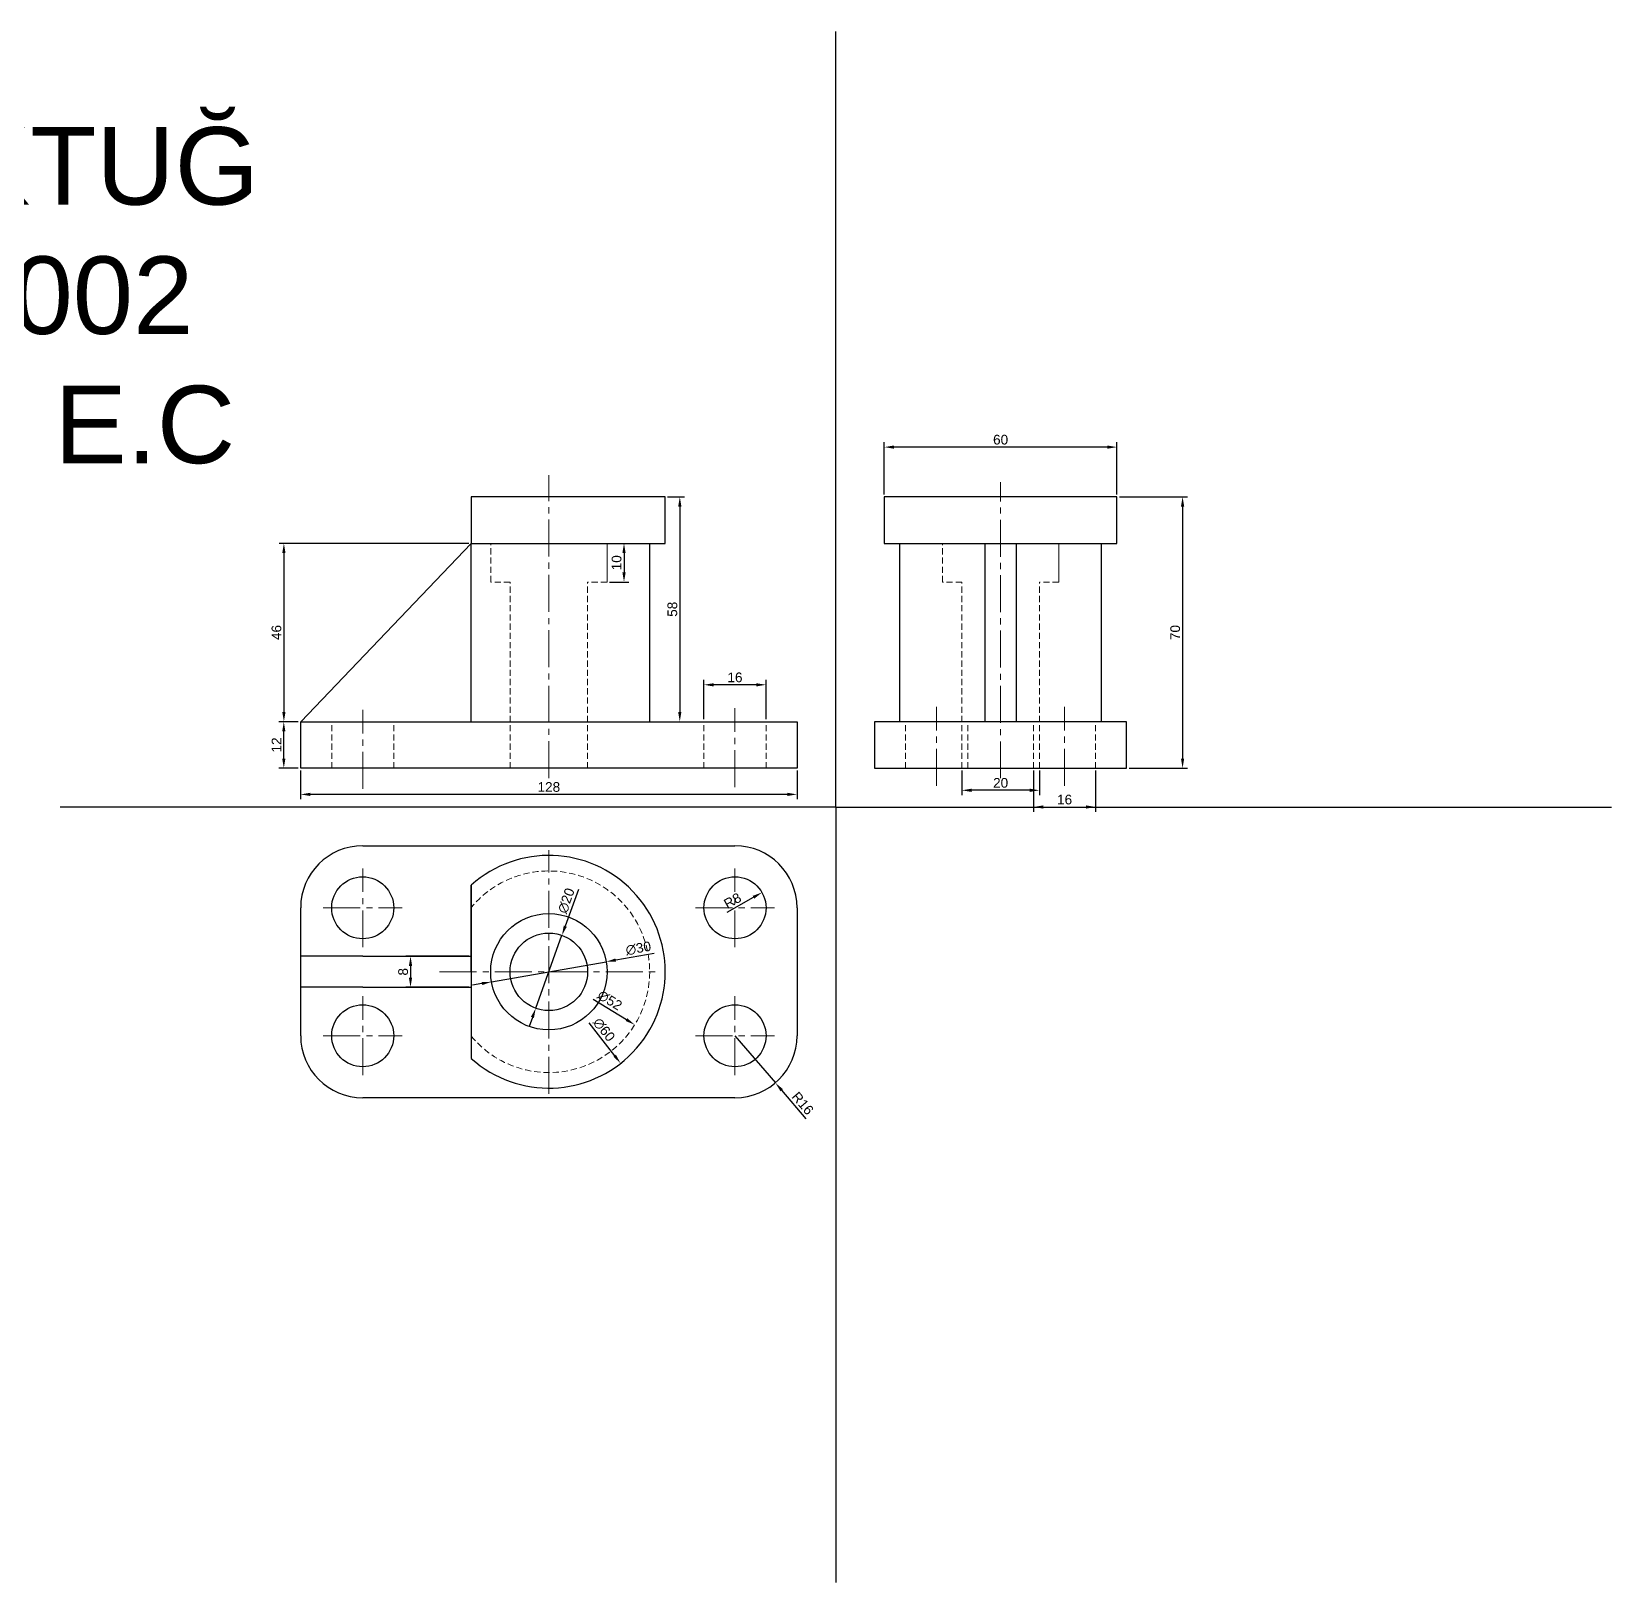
# Model space of a CAD drawing. Header units: millimetres. Extents: x 0 to 815, y 0 to 400.
# Drawn here: x 407.4 to 814.8, y 0 to 400 of the extents above; entities that cross this region are included whole.
import ezdxf

# ---------------------------------------------------------------- set-up
doc = ezdxf.new("R2010")
doc.units = ezdxf.units.MM
doc.header["$LTSCALE"] = 0.5
doc.linetypes.add('CENTER2', pattern=[28.575, 19.05, -3.175, 3.175, -3.175])
doc.linetypes.add('HIDDEN2', pattern=[4.7625, 3.175, -1.5875])
for name, color, linetype, lineweight in [('center', 1, 'CENTER2', 13), ('dimension', 3, 'Continuous', 15), ('hidden', 2, 'HIDDEN2', 18)]:
    doc.layers.add(name, color=color, linetype=linetype, lineweight=lineweight)
doc.styles.get("Standard").update_dxf_attribs({"font": 'arial.ttf'})
doc.dimstyles.new('ISO-25', dxfattribs={"dimtxt": 2.5, "dimasz": 2.5, "dimexe": 1.25, "dimexo": 0.625, "dimtad": 1, "dimtxsty": 'Standard', "dimcen": 2.5, "dimadec": 0, "dimazin": 0, "dimtfac": 1, "dimtmove": 0, "dimatfit": 3, "dimfxl": 1, "dimarcsym": 0})

# ---------------------------------------------------------------- blocks, each defined once
blk = doc.blocks.new('*D19')
at = {"layer": 'Defpoints', "color": 0, "linetype": 'Continuous', "transparency": 16777216}
for p in [(472.42, 222), (476.77, 222), (476.77, 210)]:
    blk.add_point(p, dxfattribs=at)
at = {"layer": 'dimension', "color": 0, "linetype": 'Continuous', "lineweight": -2, "transparency": 16777216}
for p, q in [((476.15, 222), (471.17, 222)), ((472.42, 212.5), (472.42, 219.5)), ((476.15, 210), (471.17, 210))]:
    blk.add_line(p, q, dxfattribs=at)
at = {"layer": 'dimension', "color": 0, "linetype": 'Continuous', "transparency": 16777216}
for points in [[(472.01, 219.5), (472.84, 219.5), (472.42, 222)], [(472.01, 212.5), (472.84, 212.5), (472.42, 210)]]:
    blk.add_solid(points, dxfattribs=at)
at = {"layer": 'dimension', "color": 0, "linetype": 'Continuous', "transparency": 16777216, "insert": (470.54, 216), "char_height": 2.5, "attachment_point": 5, "rotation": 90}
blk.add_mtext('12', dxfattribs=at)
blk = doc.blocks.new('*D20')
at = {"layer": 'Defpoints', "color": 0, "linetype": 'Continuous', "transparency": 16777216}
for p in [(476.77, 210), (604.77, 210), (476.77, 203.25)]:
    blk.add_point(p, dxfattribs=at)
at = {"layer": 'dimension', "color": 0, "linetype": 'Continuous', "lineweight": -2, "transparency": 16777216}
for p, q in [((476.77, 209.38), (476.77, 202)), ((604.77, 209.38), (604.77, 202)), ((602.27, 203.25), (479.27, 203.25))]:
    blk.add_line(p, q, dxfattribs=at)
at = {"layer": 'dimension', "color": 0, "linetype": 'Continuous', "transparency": 16777216}
for points in [[(479.27, 203.67), (479.27, 202.83), (476.77, 203.25)], [(602.27, 203.67), (602.27, 202.83), (604.77, 203.25)]]:
    blk.add_solid(points, dxfattribs=at)
at = {"layer": 'dimension', "color": 0, "linetype": 'Continuous', "transparency": 16777216, "insert": (540.77, 205.15), "char_height": 2.5, "attachment_point": 5}
blk.add_mtext('128', dxfattribs=at)
blk = doc.blocks.new('*D21')
at = {"layer": 'Defpoints', "color": 0, "linetype": 'Continuous', "transparency": 16777216}
for p in [(580.77, 231.52), (580.77, 222), (596.77, 222)]:
    blk.add_point(p, dxfattribs=at)
at = {"layer": 'dimension', "color": 0, "linetype": 'Continuous', "lineweight": -2, "transparency": 16777216}
for p, q in [((580.77, 222.62), (580.77, 232.77)), ((596.77, 222.62), (596.77, 232.77)), ((594.27, 231.52), (583.27, 231.52))]:
    blk.add_line(p, q, dxfattribs=at)
at = {"layer": 'dimension', "color": 0, "linetype": 'Continuous', "transparency": 16777216}
for points in [[(583.27, 231.93), (583.27, 231.1), (580.77, 231.52)], [(594.27, 231.93), (594.27, 231.1), (596.77, 231.52)]]:
    blk.add_solid(points, dxfattribs=at)
at = {"layer": 'dimension', "color": 0, "linetype": 'Continuous', "transparency": 16777216, "insert": (588.77, 233.42), "char_height": 2.5, "attachment_point": 5}
blk.add_mtext('16', dxfattribs=at)
blk = doc.blocks.new('*D22')
at = {"layer": 'Defpoints', "color": 0, "linetype": 'Continuous', "transparency": 16777216}
for p in [(555.77, 268), (555.77, 258), (560.15, 258)]:
    blk.add_point(p, dxfattribs=at)
at = {"layer": 'dimension', "color": 0, "linetype": 'Continuous', "lineweight": -2, "transparency": 16777216}
for p, q in [((556.4, 268), (561.4, 268)), ((560.15, 265.5), (560.15, 260.5)), ((556.4, 258), (561.4, 258))]:
    blk.add_line(p, q, dxfattribs=at)
at = {"layer": 'dimension', "color": 0, "linetype": 'Continuous', "transparency": 16777216}
for points in [[(559.74, 265.5), (560.57, 265.5), (560.15, 268)], [(559.74, 260.5), (560.57, 260.5), (560.15, 258)]]:
    blk.add_solid(points, dxfattribs=at)
at = {"layer": 'dimension', "color": 0, "linetype": 'Continuous', "transparency": 16777216, "insert": (558.25, 263), "char_height": 2.5, "attachment_point": 5, "rotation": 90}
blk.add_mtext('10', dxfattribs=at)
blk = doc.blocks.new('*D23')
at = {"layer": 'Defpoints', "color": 0, "linetype": 'Continuous', "transparency": 16777216}
for p in [(570.77, 280), (566.77, 222), (574.54, 222)]:
    blk.add_point(p, dxfattribs=at)
at = {"layer": 'dimension', "color": 0, "linetype": 'Continuous', "lineweight": -2, "transparency": 16777216}
for p, q in [((571.4, 280), (575.79, 280)), ((574.54, 277.5), (574.54, 224.5)), ((567.4, 222), (575.79, 222))]:
    blk.add_line(p, q, dxfattribs=at)
at = {"layer": 'dimension', "color": 0, "linetype": 'Continuous', "transparency": 16777216}
for points in [[(574.12, 277.5), (574.95, 277.5), (574.54, 280)], [(574.12, 224.5), (574.95, 224.5), (574.54, 222)]]:
    blk.add_solid(points, dxfattribs=at)
at = {"layer": 'dimension', "color": 0, "linetype": 'Continuous', "transparency": 16777216, "insert": (572.63, 251), "char_height": 2.5, "attachment_point": 5, "rotation": 90}
blk.add_mtext('58', dxfattribs=at)
blk = doc.blocks.new('*D24')
at = {"layer": 'Defpoints', "color": 0, "linetype": 'Continuous', "transparency": 16777216}
for p in [(520.77, 268), (472.45, 222), (476.77, 222)]:
    blk.add_point(p, dxfattribs=at)
at = {"layer": 'dimension', "color": 0, "linetype": 'Continuous', "lineweight": -2, "transparency": 16777216}
for p, q in [((520.15, 268), (471.2, 268)), ((472.45, 265.5), (472.45, 224.5)), ((476.15, 222), (471.2, 222))]:
    blk.add_line(p, q, dxfattribs=at)
at = {"layer": 'dimension', "color": 0, "linetype": 'Continuous', "transparency": 16777216}
for points in [[(472.03, 265.5), (472.86, 265.5), (472.45, 268)], [(472.03, 224.5), (472.86, 224.5), (472.45, 222)]]:
    blk.add_solid(points, dxfattribs=at)
at = {"layer": 'dimension', "color": 0, "linetype": 'Continuous', "transparency": 16777216, "insert": (470.54, 245), "char_height": 2.5, "attachment_point": 5, "rotation": 90}
blk.add_mtext('46', dxfattribs=at)
blk = doc.blocks.new('*D25')
at = {"layer": 'Defpoints', "color": 0, "linetype": 'Continuous', "transparency": 16777216}
for p in [(627.27, 292.83), (627.27, 280), (687.27, 280)]:
    blk.add_point(p, dxfattribs=at)
at = {"layer": 'dimension', "color": 0, "linetype": 'Continuous', "lineweight": -2, "transparency": 16777216}
for p, q in [((627.27, 280.62), (627.27, 294.08)), ((687.27, 280.62), (687.27, 294.08)), ((684.77, 292.83), (629.77, 292.83))]:
    blk.add_line(p, q, dxfattribs=at)
at = {"layer": 'dimension', "color": 0, "linetype": 'Continuous', "transparency": 16777216}
for points in [[(629.77, 293.24), (629.77, 292.41), (627.27, 292.83)], [(684.77, 293.24), (684.77, 292.41), (687.27, 292.83)]]:
    blk.add_solid(points, dxfattribs=at)
at = {"layer": 'dimension', "color": 0, "linetype": 'Continuous', "transparency": 16777216, "insert": (657.27, 294.73), "char_height": 2.5, "attachment_point": 5}
blk.add_mtext('60', dxfattribs=at)
blk = doc.blocks.new('*D26')
at = {"layer": 'Defpoints', "color": 0, "linetype": 'Continuous', "transparency": 16777216}
for p in [(687.27, 280), (689.77, 210), (704.19, 210)]:
    blk.add_point(p, dxfattribs=at)
at = {"layer": 'dimension', "color": 0, "linetype": 'Continuous', "lineweight": -2, "transparency": 16777216}
for p, q in [((687.9, 280), (705.44, 280)), ((704.19, 277.5), (704.19, 212.5)), ((690.4, 210), (705.44, 210))]:
    blk.add_line(p, q, dxfattribs=at)
at = {"layer": 'dimension', "color": 0, "linetype": 'Continuous', "transparency": 16777216}
for points in [[(703.78, 277.5), (704.61, 277.5), (704.19, 280)], [(703.78, 212.5), (704.61, 212.5), (704.19, 210)]]:
    blk.add_solid(points, dxfattribs=at)
at = {"layer": 'dimension', "color": 0, "linetype": 'Continuous', "transparency": 16777216, "insert": (702.29, 245), "char_height": 2.5, "attachment_point": 5, "rotation": 90}
blk.add_mtext('70', dxfattribs=at)
blk = doc.blocks.new('*D27')
at = {"layer": 'Defpoints', "color": 0, "linetype": 'Continuous', "transparency": 16777216}
for p in [(665.77, 210), (681.77, 210), (681.77, 200)]:
    blk.add_point(p, dxfattribs=at)
at = {"layer": 'dimension', "color": 0, "linetype": 'Continuous', "lineweight": -2, "transparency": 16777216}
for p, q in [((665.77, 209.38), (665.77, 198.75)), ((681.77, 209.38), (681.77, 198.75)), ((668.27, 200), (679.27, 200))]:
    blk.add_line(p, q, dxfattribs=at)
at = {"layer": 'dimension', "color": 0, "linetype": 'Continuous', "transparency": 16777216}
for points in [[(668.27, 200.42), (668.27, 199.58), (665.77, 200)], [(679.27, 200.42), (679.27, 199.58), (681.77, 200)]]:
    blk.add_solid(points, dxfattribs=at)
at = {"layer": 'dimension', "color": 0, "linetype": 'Continuous', "transparency": 16777216, "insert": (673.77, 201.9), "char_height": 2.5, "attachment_point": 5}
blk.add_mtext('16', dxfattribs=at)
blk = doc.blocks.new('*D28')
at = {"layer": 'Defpoints', "color": 0, "linetype": 'Continuous', "transparency": 16777216}
for p in [(647.27, 210), (667.27, 210), (647.27, 204.31)]:
    blk.add_point(p, dxfattribs=at)
at = {"layer": 'dimension', "color": 0, "linetype": 'Continuous', "lineweight": -2, "transparency": 16777216}
for p, q in [((647.27, 209.38), (647.27, 203.06)), ((667.27, 209.38), (667.27, 203.06)), ((664.77, 204.31), (649.77, 204.31))]:
    blk.add_line(p, q, dxfattribs=at)
at = {"layer": 'dimension', "color": 0, "linetype": 'Continuous', "transparency": 16777216}
for points in [[(649.77, 204.73), (649.77, 203.89), (647.27, 204.31)], [(664.77, 204.73), (664.77, 203.89), (667.27, 204.31)]]:
    blk.add_solid(points, dxfattribs=at)
at = {"layer": 'dimension', "color": 0, "linetype": 'Continuous', "transparency": 16777216, "insert": (657.27, 206.21), "char_height": 2.5, "attachment_point": 5}
blk.add_mtext('20', dxfattribs=at)
blk = doc.blocks.new('*D29')
at = {"layer": 'Defpoints', "color": 0, "linetype": 'Continuous', "transparency": 16777216}
for p in [(520.77, 161.5), (505.1, 153.5), (520.77, 153.5)]:
    blk.add_point(p, dxfattribs=at)
at = {"layer": 'dimension', "color": 0, "linetype": 'Continuous', "lineweight": -2, "transparency": 16777216}
for p, q in [((520.15, 161.5), (503.85, 161.5)), ((505.1, 159), (505.1, 156)), ((520.15, 153.5), (503.85, 153.5))]:
    blk.add_line(p, q, dxfattribs=at)
at = {"layer": 'dimension', "color": 0, "linetype": 'Continuous', "transparency": 16777216}
for points in [[(504.68, 159), (505.52, 159), (505.1, 161.5)], [(504.68, 156), (505.52, 156), (505.1, 153.5)]]:
    blk.add_solid(points, dxfattribs=at)
at = {"layer": 'dimension', "color": 0, "linetype": 'Continuous', "transparency": 16777216, "insert": (503.2, 157.5), "char_height": 2.5, "attachment_point": 5, "rotation": 90}
blk.add_mtext('8', dxfattribs=at)
blk = doc.blocks.new('*D30')
at = {"layer": 'Defpoints', "color": 0, "linetype": 'Continuous', "transparency": 16777216}
for p in [(595.72, 177.96), (588.77, 174)]:
    blk.add_point(p, dxfattribs=at)
at = {"layer": 'dimension', "color": 0, "linetype": 'Continuous', "lineweight": -2, "transparency": 16777216}
blk.add_line((586.79, 172.87), (593.55, 176.72), dxfattribs=at)
at = {"layer": 'dimension', "color": 0, "linetype": 'Continuous', "transparency": 16777216}
blk.add_solid([(593.35, 177.08), (593.76, 176.36), (595.72, 177.96)], dxfattribs=at)
at = {"layer": 'dimension', "color": 0, "linetype": 'Continuous', "transparency": 16777216, "insert": (588.14, 175.83), "char_height": 2.5, "attachment_point": 5, "rotation": 29.6532}
blk.add_mtext('R8', dxfattribs=at)
blk = doc.blocks.new('*D31')
at = {"layer": 'Defpoints', "color": 0, "linetype": 'Continuous', "transparency": 16777216}
for p in [(588.77, 141), (599.19, 128.85)]:
    blk.add_point(p, dxfattribs=at)
at = {"layer": 'dimension', "color": 0, "linetype": 'Continuous', "lineweight": -2, "transparency": 16777216}
for p, q in [((588.77, 141), (599.19, 128.85)), ((607.14, 119.58), (600.82, 126.96))]:
    blk.add_line(p, q, dxfattribs=at)
at = {"layer": 'dimension', "color": 0, "linetype": 'Continuous', "transparency": 16777216}
blk.add_solid([(601.13, 127.23), (600.5, 126.69), (599.19, 128.85)], dxfattribs=at)
at = {"layer": 'dimension', "color": 0, "linetype": 'Continuous', "transparency": 16777216, "insert": (606.24, 123.56), "char_height": 2.5, "attachment_point": 5, "rotation": 310.6141}
blk.add_mtext('R16', dxfattribs=at)
blk = doc.blocks.new('*D34')
at = {"layer": 'Defpoints', "color": 0, "linetype": 'Continuous', "transparency": 16777216}
for p in [(522.27, 181.11), (559.28, 133.89)]:
    blk.add_point(p, dxfattribs=at)
at = {"layer": 'dimension', "color": 0, "linetype": 'Continuous', "lineweight": -2, "transparency": 16777216}
blk.add_line((551.11, 144.3), (557.73, 135.85), dxfattribs=at)
at = {"layer": 'dimension', "color": 0, "linetype": 'Continuous', "transparency": 16777216}
blk.add_solid([(558.06, 136.11), (557.41, 135.6), (559.28, 133.89)], dxfattribs=at)
at = {"layer": 'dimension', "color": 0, "linetype": 'Continuous', "transparency": 16777216, "insert": (554.99, 142.55), "char_height": 2.5, "attachment_point": 5, "rotation": 308.0841}
blk.add_mtext('∅60', dxfattribs=at)
blk = doc.blocks.new('*D35')
at = {"layer": 'Defpoints', "color": 0, "linetype": 'Continuous', "transparency": 16777216}
for p in [(518.64, 171.15), (562.9, 143.85)]:
    blk.add_point(p, dxfattribs=at)
at = {"layer": 'dimension', "color": 0, "linetype": 'Continuous', "lineweight": -2, "transparency": 16777216}
blk.add_line((552.24, 150.43), (560.77, 145.16), dxfattribs=at)
at = {"layer": 'dimension', "color": 0, "linetype": 'Continuous', "transparency": 16777216}
blk.add_solid([(560.99, 145.52), (560.56, 144.81), (562.9, 143.85)], dxfattribs=at)
at = {"layer": 'dimension', "color": 0, "linetype": 'Continuous', "transparency": 16777216, "insert": (556.48, 150.13), "char_height": 2.5, "attachment_point": 5, "rotation": 328.3377}
blk.add_mtext('∅52', dxfattribs=at)
blk = doc.blocks.new('*D36')
at = {"layer": 'Defpoints', "color": 0, "linetype": 'Continuous', "transparency": 16777216}
for p in [(555.55, 160.09), (526, 154.91)]:
    blk.add_point(p, dxfattribs=at)
at = {"layer": 'dimension', "color": 0, "linetype": 'Continuous', "lineweight": -2, "transparency": 16777216}
for p, q in [((526, 154.91), (555.55, 160.09)), ((567.9, 162.25), (558.01, 160.52)), ((523.53, 154.48), (521.07, 154.05))]:
    blk.add_line(p, q, dxfattribs=at)
at = {"layer": 'dimension', "color": 0, "linetype": 'Continuous', "transparency": 16777216}
for points in [[(557.94, 160.93), (558.08, 160.11), (555.55, 160.09)], [(523.46, 154.89), (523.61, 154.07), (526, 154.91)]]:
    blk.add_solid(points, dxfattribs=at)
at = {"layer": 'dimension', "color": 0, "linetype": 'Continuous', "transparency": 16777216, "insert": (563.85, 163.54), "char_height": 2.5, "attachment_point": 5, "rotation": 9.925}
blk.add_mtext('∅30', dxfattribs=at)
blk = doc.blocks.new('*D39')
at = {"layer": 'Defpoints', "color": 0, "linetype": 'Continuous', "transparency": 16777216}
for p in [(544.16, 166.91), (537.39, 148.09)]:
    blk.add_point(p, dxfattribs=at)
at = {"layer": 'dimension', "color": 0, "linetype": 'Continuous', "lineweight": -2, "transparency": 16777216}
for p, q in [((548.41, 178.71), (545.01, 169.26)), ((537.39, 148.09), (544.16, 166.91)), ((536.54, 145.74), (535.69, 143.39))]:
    blk.add_line(p, q, dxfattribs=at)
at = {"layer": 'dimension', "color": 0, "linetype": 'Continuous', "transparency": 16777216}
for points in [[(544.61, 169.4), (545.4, 169.12), (544.16, 166.91)], [(536.15, 145.88), (536.93, 145.6), (537.39, 148.09)]]:
    blk.add_solid(points, dxfattribs=at)
at = {"layer": 'dimension', "color": 0, "linetype": 'Continuous', "transparency": 16777216, "insert": (545.27, 175.83), "char_height": 2.5, "attachment_point": 5, "rotation": 70.2062}
blk.add_mtext('∅20', dxfattribs=at)

msp = doc.modelspace()

# ---------------------------------------------------------------- linework, layer by layer
for p, q in [((614.772, 200), (614.772, 400)), ((570.772, 280), (520.772, 280)), ((520.772, 280), (520.772, 268)), ((570.772, 268), (570.772, 280)), ((687.272, 280), (627.272, 280)), ((627.272, 280), (627.272, 268)), ((687.272, 268), (687.272, 280)), ((520.772, 268), (476.772, 222)), ((520.772, 222), (520.772, 268)), ((520.772, 268), (570.772, 268)), ((566.772, 222), (566.772, 268)), ((627.272, 268), (631.272, 268)), ((631.272, 222), (631.272, 268)), ((631.272, 268), (683.272, 268)), ((653.272, 222), (653.272, 268)), ((653.272, 268), (661.272, 268)), ((657.272, 268), (687.272, 268)), ((661.272, 268), (661.272, 222)), ((683.272, 222), (683.272, 268)), ((476.772, 210), (476.772, 222)), ((476.772, 222), (604.772, 222)), ((604.772, 222), (604.772, 210)), ((689.772, 222), (624.772, 222)), ((624.772, 222), (624.772, 210)), ((689.772, 210), (689.772, 222)), ((604.772, 210), (476.772, 210)), ((624.772, 210), (689.772, 210)), ((614.772, 200), (414.772, 200)), ((614.772, 200), (814.772, 200)), ((614.772, 200), (614.772, 0)), ((492.772, 190), (588.772, 190)), ((520.772, 157.5), (520.772, 179.861)), ((520.772, 179.861), (520.772, 135.139)), ((476.772, 141), (476.772, 174)), ((604.772, 174), (604.772, 141)), ((492.772, 161.5), (476.772, 161.5)), ((492.772, 161.5), (520.772, 161.5)), ((492.772, 153.5), (476.772, 153.5)), ((492.772, 153.5), (520.772, 153.5)), ((588.772, 125), (492.772, 125))]:
    msp.add_line(p, q)
for centre, radius in [((492.772, 174), 8), ((588.772, 174), 8), ((540.772, 157.5), 15), ((540.772, 157.5), 10), ((492.772, 141), 8), ((588.772, 141), 8)]:
    msp.add_circle(centre, radius)
for centre, radius, start, end in [((492.772, 174), 16, 90, 180), ((540.772, 157.5), 30, 228.18969, 131.81031), ((588.772, 174), 16, 0, 90), ((492.772, 141), 16, 180, 270), ((588.772, 141), 16, 270, 0)]:
    msp.add_arc(centre, radius, start, end)
at = {"layer": 'center'}
for p, q in [((540.772, 207.473), (540.772, 285.62)), ((657.272, 207.399), (657.272, 283.776))]:
    msp.add_line(p, q, dxfattribs=at)
at = {"layer": 'center', "linetype": 'CENTER2'}
for p, q in [((492.772, 204.688), (492.772, 225.047)), ((588.772, 205.124), (588.772, 225.483)), ((640.772, 205.464), (640.772, 225.823)), ((673.772, 205.464), (673.772, 225.823)), ((540.772, 125.997), (540.772, 188.904)), ((492.772, 163.82), (492.772, 184.18)), ((588.772, 163.82), (588.772, 184.18)), ((482.593, 174), (502.952, 174)), ((578.593, 174), (598.952, 174)), ((512.592, 157.5), (568.953, 157.5)), ((492.772, 130.82), (492.772, 151.18)), ((588.772, 130.82), (588.772, 151.18)), ((482.593, 141), (502.952, 141)), ((578.593, 141), (598.952, 141))]:
    msp.add_line(p, q, dxfattribs=at)
at = {"layer": 'hidden'}
for p, q in [((525.772, 258), (525.772, 268)), ((555.772, 258), (555.772, 268)), ((555.772, 268), (555.772, 258)), ((642.272, 258), (642.272, 268)), ((672.272, 258), (672.272, 268)), ((672.272, 268), (672.272, 258)), ((530.772, 258), (525.772, 258)), ((530.772, 210), (530.772, 258)), ((550.772, 210), (550.772, 258)), ((555.772, 258), (550.772, 258)), ((647.272, 258), (642.272, 258)), ((647.272, 210), (647.272, 258)), ((667.272, 210), (667.272, 258)), ((672.272, 258), (667.272, 258)), ((484.772, 210), (484.772, 222)), ((500.772, 210), (500.772, 222)), ((580.772, 210), (580.772, 222)), ((596.772, 210), (596.772, 222)), ((632.772, 210), (632.772, 222)), ((648.772, 210), (648.772, 222)), ((665.772, 210), (665.772, 222)), ((681.772, 210), (681.772, 222))]:
    msp.add_line(p, q, dxfattribs=at)
msp.add_arc((540.772, 157.5), 26, 219.71514, 140.28486, dxfattribs=at)

# ---------------------------------------------------------------- texts
at = {"linetype": 'Continuous', "insert": (293.718, 375.355), "char_height": 20, "attachment_point": 1}
msp.add_mtext_dynamic_manual_height_columns('SAMİ AKTUĞ\\P2018514002\\PEEE-114 E.C', width=235.85596, gutter_width=12.5, heights=[0], dxfattribs=at)

# ---------------------------------------------------------------- dimensions: what is measured, and where the dimension line sits
at = {"layer": 'dimension', "linetype": 'Continuous'}
for base, p1, p2, picture, middle in [((627.272, 292.826), (687.272, 280), (627.272, 280), '*D25', (657.272, 294.728)), ((580.772, 231.516), (596.772, 222), (580.772, 222), '*D21', (588.772, 233.417)), ((476.772, 203.249), (604.772, 210), (476.772, 210), '*D20', (540.772, 205.151)), ((647.272, 204.309), (667.272, 210), (647.272, 210), '*D28', (657.272, 206.21)), ((681.772, 200), (665.772, 210), (681.772, 210), '*D27', (673.772, 201.901))]:
    dim = msp.add_linear_dim(base=base, p1=p1, p2=p2, dimstyle='ISO-25', dxfattribs=at)
    dim.commit()
    dim.dimension.update_dxf_attribs({"geometry": picture, "text_midpoint": middle})
for base, p1, p2, picture, middle in [((574.536, 222), (570.772, 280), (566.772, 222), '*D23', (572.634, 251)), ((704.193, 210), (687.272, 280), (689.772, 210), '*D26', (702.291, 245)), ((472.445, 222), (520.772, 268), (476.772, 222), '*D24', (470.544, 245)), ((560.153, 258), (555.772, 268), (555.772, 258), '*D22', (558.252, 263)), ((472.422, 222), (476.772, 210), (476.772, 222), '*D19', (470.542, 216))]:
    dim = msp.add_linear_dim(base=base, p1=p1, p2=p2, angle=90, dimstyle='ISO-25', dxfattribs=at)
    dim.commit()
    dim.dimension.update_dxf_attribs({"geometry": picture, "text_midpoint": middle})
for p1, p2, picture, middle in [((522.268, 181.113), (559.277, 133.887), '*D34', (553.44, 141.336)), ((518.642, 171.148), (562.903, 143.852), '*D35', (555.444, 148.452))]:
    dim = msp.add_diameter_dim_2p(p1=p1, p2=p2, dimstyle='ISO-25', dxfattribs=at)
    dim.commit()
    dim.dimension.update_dxf_attribs({"geometry": picture, "text_midpoint": middle, "dimtype": 163})
for p1, p2, picture, middle in [((537.386, 148.091), (544.159, 166.909), '*D39', (545.274, 175.83)), ((525.997, 154.915), (555.548, 160.085), '*D36', (563.848, 163.539))]:
    dim = msp.add_diameter_dim_2p(p1=p1, p2=p2, dimstyle='ISO-25', dxfattribs=at)
    dim.commit()
    dim.dimension.update_dxf_attribs({"geometry": picture, "text_midpoint": middle})
dim = msp.add_radius_dim(center=(588.772, 174), mpoint=(595.725, 177.958), dimstyle='ISO-25', dxfattribs=at)
dim.commit()
dim.dimension.update_dxf_attribs({"geometry": '*D30', "text_midpoint": (589.082, 174.177), "dimtype": 164})
dim = msp.add_linear_dim(base=(505.099, 153.5), p1=(520.772, 161.5), p2=(520.772, 153.5), angle=90, dimstyle='ISO-25', dxfattribs=at)
dim.commit()
dim.dimension.update_dxf_attribs({"geometry": '*D29', "text_midpoint": (505.099, 157.5), "dimtype": 160})
dim = msp.add_radius_dim(center=(588.772, 141), mpoint=(599.188, 128.854), dimstyle='ISO-25', dxfattribs=at)
dim.commit()
dim.dimension.update_dxf_attribs({"geometry": '*D31', "text_midpoint": (606.237, 123.555)})

doc.saveas('drawing.dxf')
